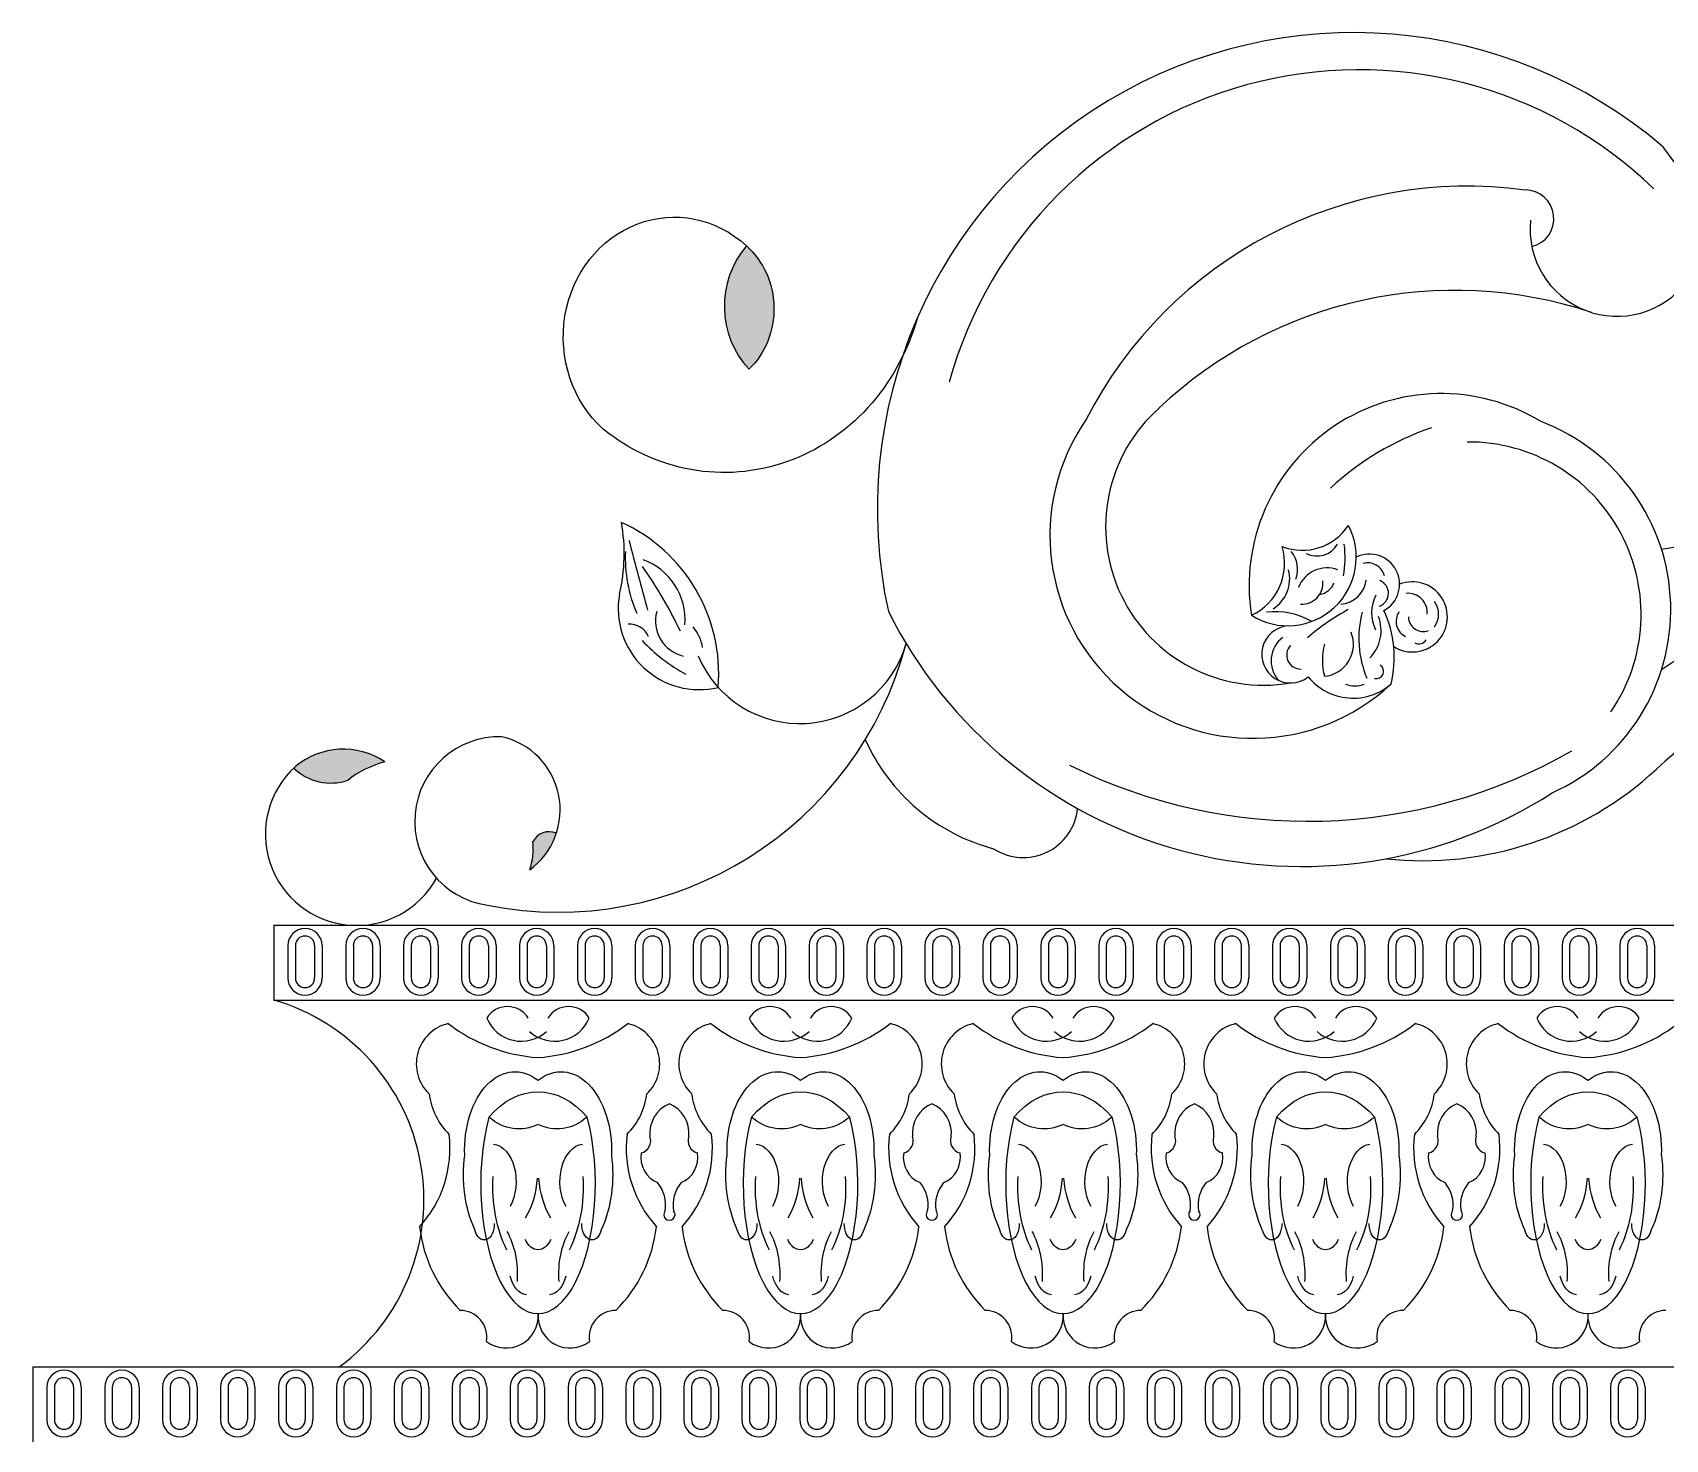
# Model space of a CAD drawing. Header units: millimetres. Extents: x 2621 to 26934, y 11979 to 27988.
# Drawn here: x 2781.8 to 3163.5, y 14431.7 to 14760.4 of the extents above; entities that cross this region are included whole.
import ezdxf

# ---------------------------------------------------------------- set-up
doc = ezdxf.new("R2010")
doc.units = ezdxf.units.MM

# ---------------------------------------------------------------- blocks, each defined once
blk = doc.blocks.new('A$C3F570633')
h = blk.add_hatch(color=256)
edge = h.paths.add_edge_path()
edge.add_ellipse((147.16, 2717.21), major_axis=(0, 19.01), ratio=0.92634, start_angle=221.9639, end_angle=320.5536, ccw=False)
edge.add_ellipse((172.24, 2717.8), major_axis=(0, 20.57), ratio=0.92634, start_angle=46.7777, end_angle=135.7398, ccw=False)
for points in [[(65.14, 2607.02, -0.101228), (73.79, 2611.35, 0.333419), (52.9, 2610.25, 0.006628), (52.49, 2609.86, 0.275677)], [(108.41, 2592.7, -0.110684), (107.67, 2586.08, 0.155427), (113.91, 2594.65, 0.399305)]]:
    blk.add_hatch(color=256).paths.add_polyline_path(points)
for p, q in [((47.83, 2573.18), (753.67, 2573.18)), ((47.83, 2573.18), (47.83, 2555.68)), ((51.13, 2568.4), (51.13, 2560.85)), ((52.91, 2568.4), (52.91, 2560.85)), ((57.4, 2568.4), (57.4, 2560.85)), ((59.18, 2568.4), (59.18, 2560.85)), ((64.67, 2568.4), (64.67, 2560.85)), ((66.45, 2568.4), (66.45, 2560.85)), ((70.94, 2568.4), (70.94, 2560.85)), ((72.72, 2568.4), (72.72, 2560.85)), ((78.2, 2568.4), (78.2, 2560.85)), ((79.99, 2568.4), (79.99, 2560.85)), ((84.48, 2568.4), (84.48, 2560.85)), ((86.26, 2568.4), (86.26, 2560.85)), ((91.74, 2568.4), (91.74, 2560.85)), ((93.53, 2568.4), (93.53, 2560.85)), ((98.02, 2568.4), (98.02, 2560.85)), ((99.8, 2568.4), (99.8, 2560.85)), ((105.28, 2568.4), (105.28, 2560.85)), ((107.07, 2568.4), (107.07, 2560.85)), ((111.56, 2568.4), (111.56, 2560.85)), ((113.34, 2568.4), (113.34, 2560.85)), ((118.82, 2568.4), (118.82, 2560.85)), ((120.6, 2568.4), (120.6, 2560.85)), ((125.1, 2568.4), (125.1, 2560.85)), ((126.88, 2568.4), (126.88, 2560.85)), ((132.36, 2568.4), (132.36, 2560.85)), ((134.14, 2568.4), (134.14, 2560.85)), ((138.64, 2568.4), (138.64, 2560.85)), ((140.42, 2568.4), (140.42, 2560.85)), ((145.9, 2568.4), (145.9, 2560.85)), ((147.68, 2568.4), (147.68, 2560.85)), ((152.18, 2568.4), (152.18, 2560.85)), ((153.96, 2568.4), (153.96, 2560.85)), ((159.44, 2568.4), (159.44, 2560.85)), ((161.22, 2568.4), (161.22, 2560.85)), ((165.72, 2568.4), (165.72, 2560.85)), ((167.5, 2568.4), (167.5, 2560.85)), ((172.98, 2568.4), (172.98, 2560.85)), ((174.76, 2568.4), (174.76, 2560.85)), ((179.26, 2568.4), (179.26, 2560.85)), ((181.04, 2568.4), (181.04, 2560.85)), ((186.52, 2568.4), (186.52, 2560.85)), ((188.3, 2568.4), (188.3, 2560.85)), ((192.8, 2568.4), (192.8, 2560.85)), ((194.58, 2568.4), (194.58, 2560.85)), ((200.06, 2568.4), (200.06, 2560.85)), ((201.84, 2568.4), (201.84, 2560.85)), ((206.34, 2568.4), (206.34, 2560.85)), ((208.12, 2568.4), (208.12, 2560.85)), ((213.6, 2568.4), (213.6, 2560.85)), ((215.38, 2568.4), (215.38, 2560.85)), ((219.87, 2568.4), (219.87, 2560.85)), ((221.66, 2568.4), (221.66, 2560.85)), ((227.14, 2568.4), (227.14, 2560.85)), ((228.92, 2568.4), (228.92, 2560.85)), ((233.41, 2568.4), (233.41, 2560.85)), ((235.2, 2568.4), (235.2, 2560.85)), ((240.68, 2568.4), (240.68, 2560.85)), ((242.46, 2568.4), (242.46, 2560.85)), ((246.95, 2568.4), (246.95, 2560.85)), ((248.74, 2568.4), (248.74, 2560.85)), ((254.22, 2568.4), (254.22, 2560.85)), ((256, 2568.4), (256, 2560.85)), ((260.49, 2568.4), (260.49, 2560.85)), ((262.27, 2568.4), (262.27, 2560.85)), ((267.76, 2568.4), (267.76, 2560.85)), ((269.54, 2568.4), (269.54, 2560.85)), ((274.03, 2568.4), (274.03, 2560.85)), ((275.81, 2568.4), (275.81, 2560.85)), ((281.3, 2568.4), (281.3, 2560.85)), ((283.08, 2568.4), (283.08, 2560.85)), ((287.57, 2568.4), (287.57, 2560.85)), ((289.35, 2568.4), (289.35, 2560.85)), ((294.84, 2568.4), (294.84, 2560.85)), ((296.62, 2568.4), (296.62, 2560.85)), ((301.11, 2568.4), (301.11, 2560.85)), ((302.89, 2568.4), (302.89, 2560.85)), ((308.38, 2568.4), (308.38, 2560.85)), ((310.16, 2568.4), (310.16, 2560.85)), ((314.65, 2568.4), (314.65, 2560.85)), ((316.43, 2568.4), (316.43, 2560.85)), ((321.92, 2568.4), (321.92, 2560.85)), ((323.7, 2568.4), (323.7, 2560.85)), ((328.19, 2568.4), (328.19, 2560.85)), ((329.97, 2568.4), (329.97, 2560.85)), ((335.46, 2568.4), (335.46, 2560.85)), ((337.24, 2568.4), (337.24, 2560.85)), ((341.73, 2568.4), (341.73, 2560.85)), ((343.51, 2568.4), (343.51, 2560.85)), ((349, 2568.4), (349, 2560.85)), ((350.78, 2568.4), (350.78, 2560.85)), ((355.27, 2568.4), (355.27, 2560.85)), ((357.05, 2568.4), (357.05, 2560.85)), ((362.54, 2568.4), (362.54, 2560.85)), ((364.32, 2568.4), (364.32, 2560.85)), ((368.81, 2568.4), (368.81, 2560.85)), ((370.59, 2568.4), (370.59, 2560.85)), ((47.83, 2555.68), (753.67, 2555.68)), ((-8.52, 2469.98), (-8.52, 2452.47)), ((-8.52, 2469.98), (1515.86, 2469.98)), ((-8.52, 2469.98), (753.67, 2469.98)), ((-5.23, 2465.2), (-5.23, 2457.64)), ((-3.44, 2465.2), (-3.44, 2457.64)), ((1.05, 2465.2), (1.05, 2457.64)), ((2.83, 2465.2), (2.83, 2457.64)), ((8.31, 2465.2), (8.31, 2457.64)), ((10.1, 2465.2), (10.1, 2457.64)), ((14.59, 2465.2), (14.59, 2457.64)), ((16.37, 2465.2), (16.37, 2457.64)), ((21.85, 2465.2), (21.85, 2457.64)), ((23.64, 2465.2), (23.64, 2457.64)), ((28.13, 2465.2), (28.13, 2457.64)), ((29.91, 2465.2), (29.91, 2457.64)), ((35.39, 2465.2), (35.39, 2457.64)), ((37.18, 2465.2), (37.18, 2457.64)), ((41.67, 2465.2), (41.67, 2457.64)), ((43.45, 2465.2), (43.45, 2457.64)), ((48.93, 2465.2), (48.93, 2457.64)), ((50.71, 2465.2), (50.71, 2457.64)), ((55.21, 2465.2), (55.21, 2457.64)), ((56.99, 2465.2), (56.99, 2457.64)), ((62.47, 2465.2), (62.47, 2457.64)), ((64.25, 2465.2), (64.25, 2457.64)), ((68.75, 2465.2), (68.75, 2457.64)), ((70.53, 2465.2), (70.53, 2457.64)), ((76.01, 2465.2), (76.01, 2457.64)), ((77.79, 2465.2), (77.79, 2457.64)), ((82.29, 2465.2), (82.29, 2457.64)), ((84.07, 2465.2), (84.07, 2457.64)), ((89.55, 2465.2), (89.55, 2457.64)), ((91.33, 2465.2), (91.33, 2457.64)), ((95.83, 2465.2), (95.83, 2457.64)), ((97.61, 2465.2), (97.61, 2457.64)), ((103.09, 2465.2), (103.09, 2457.64)), ((104.87, 2465.2), (104.87, 2457.64)), ((109.37, 2465.2), (109.37, 2457.64)), ((111.15, 2465.2), (111.15, 2457.64)), ((116.63, 2465.2), (116.63, 2457.64)), ((118.41, 2465.2), (118.41, 2457.64)), ((122.91, 2465.2), (122.91, 2457.64)), ((124.69, 2465.2), (124.69, 2457.64)), ((130.17, 2465.2), (130.17, 2457.64)), ((131.95, 2465.2), (131.95, 2457.64)), ((136.45, 2465.2), (136.45, 2457.64)), ((138.23, 2465.2), (138.23, 2457.64)), ((143.71, 2465.2), (143.71, 2457.64)), ((145.49, 2465.2), (145.49, 2457.64)), ((149.98, 2465.2), (149.98, 2457.64)), ((151.77, 2465.2), (151.77, 2457.64)), ((157.25, 2465.2), (157.25, 2457.64)), ((159.03, 2465.2), (159.03, 2457.64)), ((163.52, 2465.2), (163.52, 2457.64)), ((165.31, 2465.2), (165.31, 2457.64)), ((170.79, 2465.2), (170.79, 2457.64)), ((172.57, 2465.2), (172.57, 2457.64)), ((177.06, 2465.2), (177.06, 2457.64)), ((178.85, 2465.2), (178.85, 2457.64)), ((184.33, 2465.2), (184.33, 2457.64)), ((186.11, 2465.2), (186.11, 2457.64)), ((190.6, 2465.2), (190.6, 2457.64)), ((192.38, 2465.2), (192.38, 2457.64)), ((197.87, 2465.2), (197.87, 2457.64)), ((199.65, 2465.2), (199.65, 2457.64)), ((204.14, 2465.2), (204.14, 2457.64)), ((205.92, 2465.2), (205.92, 2457.64)), ((211.41, 2465.2), (211.41, 2457.64)), ((213.19, 2465.2), (213.19, 2457.64)), ((217.68, 2465.2), (217.68, 2457.64)), ((219.46, 2465.2), (219.46, 2457.64)), ((224.95, 2465.2), (224.95, 2457.64)), ((226.73, 2465.2), (226.73, 2457.64)), ((231.22, 2465.2), (231.22, 2457.64)), ((233, 2465.2), (233, 2457.64)), ((238.49, 2465.2), (238.49, 2457.64)), ((240.27, 2465.2), (240.27, 2457.64)), ((244.76, 2465.2), (244.76, 2457.64)), ((246.54, 2465.2), (246.54, 2457.64)), ((252.03, 2465.2), (252.03, 2457.64)), ((253.81, 2465.2), (253.81, 2457.64)), ((258.3, 2465.2), (258.3, 2457.64)), ((260.08, 2465.2), (260.08, 2457.64)), ((265.57, 2465.2), (265.57, 2457.64)), ((267.35, 2465.2), (267.35, 2457.64)), ((271.84, 2465.2), (271.84, 2457.64)), ((273.62, 2465.2), (273.62, 2457.64)), ((279.11, 2465.2), (279.11, 2457.64)), ((280.89, 2465.2), (280.89, 2457.64)), ((285.38, 2465.2), (285.38, 2457.64)), ((287.16, 2465.2), (287.16, 2457.64)), ((292.65, 2465.2), (292.65, 2457.64)), ((294.43, 2465.2), (294.43, 2457.64)), ((298.92, 2465.2), (298.92, 2457.64)), ((300.7, 2465.2), (300.7, 2457.64)), ((306.19, 2465.2), (306.19, 2457.64)), ((307.97, 2465.2), (307.97, 2457.64)), ((312.46, 2465.2), (312.46, 2457.64)), ((314.24, 2465.2), (314.24, 2457.64)), ((319.73, 2465.2), (319.73, 2457.64)), ((321.51, 2465.2), (321.51, 2457.64)), ((326, 2465.2), (326, 2457.64)), ((327.78, 2465.2), (327.78, 2457.64)), ((333.27, 2465.2), (333.27, 2457.64)), ((335.05, 2465.2), (335.05, 2457.64)), ((339.54, 2465.2), (339.54, 2457.64)), ((341.32, 2465.2), (341.32, 2457.64)), ((346.81, 2465.2), (346.81, 2457.64)), ((348.59, 2465.2), (348.59, 2457.64)), ((353.08, 2465.2), (353.08, 2457.64)), ((354.86, 2465.2), (354.86, 2457.64)), ((360.35, 2465.2), (360.35, 2457.64)), ((362.13, 2465.2), (362.13, 2457.64)), ((366.62, 2465.2), (366.62, 2457.64)), ((368.4, 2465.2), (368.4, 2457.64))]:
    blk.add_line(p, q)
for centre, radius, start, end in [((300.29, 2670.38), 111.36, 49.5808, 192.3837), ((301.52, 2673.74), 99.33, 46.0462, 164.6074), ((423.99, 2790.2), 62.29, 214.2351, 343.5916), ((361.88, 2735.78), 20.33, 173.9454, 37.7959), ((326.96, 2645.62), 100.24, 82.3093, 152.9376), ((340.38, 2738.26), 6.71, 283.5992, 90), ((324.03, 2620.67), 100.85, 71.5926, 133.3254), ((320.75, 2652.49), 44.91, 58.6643, 188.8375), ((276.72, 2664.27), 47.43, 145.358, 312.9438), ((279.31, 2666.26), 37.01, 131.3835, 279.6487), ((327.46, 2646.94), 46.96, 294.1634, 69.2307), ((339.52, 2627.25), 65.6, 108.6838, 132.917), ((327.23, 2645.82), 40.26, 325.5368, 90.598), ((365.51, 2707.33), 46.78, 278.2749, 316.6277), ((89.46, 2659.98), 40.31, 346.4758, 10.4673), ((112.99, 2631.93), 38.87, 355.2862, 65.5164), ((284.88, 2659.17), 16.02, 237.9468, 27.667), ((288.21, 2673.83), 13.05, 249.2051, 326.4114), ((163.14, 2659.12), 33.13, 177.623, 203.2223), ((2210.06, 3211.83), 2150.38, 194.78576, 195.23385), ((270.73, 2657.76), 13.42, 294.9081, 16.7732), ((280.35, 2656.25), 6.83, 340.7863, 38.4346), ((291.64, 2665.09), 5.65, 244.3468, 329.1761), ((274.69, 2659.13), 23.6, 349.4388, 7.4628), ((466.67, 2493.06), 168.69, 52.881, 124.0389), ((45.24, 2594.91), 108.37, 25.7002, 34.9438), ((129.07, 2644.56), 14.92, 355.5445, 69.9985), ((294.08, 2649.46), 7.2, 69.6303, 158.3841), ((304, 2652.86), 7.03, 298.7036, 116.1317), ((303.55, 2653.79), 4.06, 14.5012, 105.303), ((276.94, 2654.18), 8.4, 302.8384, 13.9699), ((288.21, 2653.11), 4.9, 266.2838, 5.8459), ((291.85, 2654.5), 4.05, 277.0906, 341.4468), ((296.91, 2654.52), 6.32, 273.4464, 353.5284), ((305.26, 2650.73), 3.18, 288.6362, 69.4505), ((314.01, 2645.22), 8.2, 238.0309, 111.303), ((147.31, 2647.18), 18.96, 169.7358, 283.4774), ((313.55, 2646.17), 9.07, 152.8006, 205.7821), ((312.99, 2646.23), 4.51, 354.8181, 95.2176), ((145.52, 2644.28), 8.44, 164.9148, 256.3532), ((288.16, 2695.05), 108.15, 206.6773, 302.7563), ((281.9, 2628.84), 17.59, 60.6346, 96.5239), ((324.16, 2600.52), 52.78, 118.4873, 131.0582), ((325.31, 2640.23), 23.82, 165.2022, 202.9754), ((297.64, 2642.01), 9.06, 315.2754, 21.4118), ((283.75, 2635.75), 26.03, 346.2088, 24.8539), ((314.22, 2644.19), 4.01, 146.3391, 242.6826), ((316.53, 2645.25), 3.45, 180.4651, 291.0671), ((315.2, 2645.87), 4.95, 323.4591, 36.5409), ((130.99, 2638.62), 4.9, 24.3612, 93.74), ((138.68, 2636.6), 9.53, 8.968, 41.0919), ((285.51, 2636.47), 6.7, 95.3913, 308.2546), ((292.78, 2638.77), 7.47, 275.4671, 22.4102), ((114.27, 2660.38), 84.16, 258.7163, 345.2884), ((163.79, 2667.86), 41.03, 223.3651, 241.4165), ((170.84, 2646.13), 25.83, 202.821, 343.9979), ((287.93, 2634.93), 6.94, 127.6176, 220.6954), ((287.91, 2636.31), 3.28, 137.4259, 271.4883), ((307.22, 2635.08), 14.23, 164.7387, 195.2613), ((315.52, 2641.02), 2.12, 243.3598, 325.6899), ((451.11, 2523.85), 117.33, 52.1846, 133.0017), ((305.59, 2632.49), 1.7, 256.2448, 58.229), ((300.16, 2639.77), 13.54, 219.2281, 310.98), ((300.58, 2634.59), 5.51, 246.4739, 293.5261), ((100.57, 2597.43), 19.78, 88.2494, 261.9601), ((97.33, 2600.16), 17.47, 306.2832, 77.2766), ((227.75, 2635.13), 45.59, 204.0456, 255.2178), ((64.08, 2596.87), 17.43, 56.1308, 129.8882), ((80.03, 2588.04), 24.13, 104.9902, 128.1113), ((289.47, 2721.85), 124.39, 243.4355, 299.8011), ((67.2, 2594.44), 21.32, 132.14, 331.2262), ((61.19, 2619.05), 12.65, 226.525, 288.1742), ((316.42, 2668.78), 80.53, 263.8941, 312.7626), ((223.07, 2601.75), 12.76, 237.0091, 354.1215), ((93.26, 2591.05), 15.24, 340.9631, 6.2273), ((112.18, 2590.78), 4.23, 66.0062, 153.0746), ((55.15, 2568.4), 4.03, 0, 180), ((55.15, 2568.4), 2.25, 0, 180), ((68.69, 2568.4), 4.03, 0, 180), ((68.69, 2568.4), 2.25, 0, 180), ((82.23, 2568.4), 4.03, 0, 180), ((82.23, 2568.4), 2.25, 0, 180), ((95.77, 2568.4), 4.03, 0, 180), ((95.77, 2568.4), 2.25, 0, 180), ((109.31, 2568.4), 4.03, 0, 180), ((109.31, 2568.4), 2.25, 0, 180), ((122.85, 2568.4), 4.03, 0, 180), ((122.85, 2568.4), 2.25, 0, 180), ((136.39, 2568.4), 4.03, 0, 180), ((136.39, 2568.4), 2.25, 0, 180), ((149.93, 2568.4), 4.03, 0, 180), ((149.93, 2568.4), 2.25, 0, 180), ((163.47, 2568.4), 4.03, 0, 180), ((163.47, 2568.4), 2.25, 0, 180), ((177.01, 2568.4), 4.03, 0, 180), ((177.01, 2568.4), 2.25, 0, 180), ((190.55, 2568.4), 4.03, 0, 180), ((190.55, 2568.4), 2.25, 0, 180), ((204.09, 2568.4), 4.03, 0, 180), ((204.09, 2568.4), 2.25, 0, 180), ((217.63, 2568.4), 4.03, 0, 180), ((217.63, 2568.4), 2.25, 0, 180), ((231.17, 2568.4), 4.03, 0, 180), ((231.17, 2568.4), 2.25, 0, 180), ((244.71, 2568.4), 4.03, 0, 180), ((244.71, 2568.4), 2.25, 0, 180), ((258.25, 2568.4), 4.03, 0, 180), ((258.25, 2568.4), 2.25, 0, 180), ((271.79, 2568.4), 4.03, 0, 180), ((271.79, 2568.4), 2.25, 0, 180), ((285.33, 2568.4), 4.03, 0, 180), ((285.33, 2568.4), 2.25, 0, 180), ((298.87, 2568.4), 4.03, 0, 180), ((298.87, 2568.4), 2.25, 0, 180), ((312.41, 2568.4), 4.03, 0, 180), ((312.41, 2568.4), 2.25, 0, 180), ((325.95, 2568.4), 4.03, 0, 180), ((325.95, 2568.4), 2.25, 0, 180), ((339.49, 2568.4), 4.03, 0, 180), ((339.49, 2568.4), 2.25, 0, 180), ((353.03, 2568.4), 4.03, 0, 180), ((353.03, 2568.4), 2.25, 0, 180), ((366.57, 2568.4), 4.03, 0, 180), ((366.57, 2568.4), 2.25, 0, 180), ((55.15, 2560.85), 4.03, 180, 0), ((55.15, 2560.85), 2.25, 180, 0), ((68.69, 2560.85), 4.03, 180, 0), ((68.69, 2560.85), 2.25, 180, 0), ((82.23, 2560.85), 4.03, 180, 0), ((82.23, 2560.85), 2.25, 180, 0), ((95.77, 2560.85), 4.03, 180, 0), ((95.77, 2560.85), 2.25, 180, 0), ((109.31, 2560.85), 4.03, 180, 0), ((109.31, 2560.85), 2.25, 180, 0), ((122.85, 2560.85), 4.03, 180, 0), ((122.85, 2560.85), 2.25, 180, 0), ((136.39, 2560.85), 4.03, 180, 0), ((136.39, 2560.85), 2.25, 180, 0), ((149.93, 2560.85), 4.03, 180, 0), ((149.93, 2560.85), 2.25, 180, 0), ((163.47, 2560.85), 4.03, 180, 0), ((163.47, 2560.85), 2.25, 180, 0), ((177.01, 2560.85), 4.03, 180, 0), ((177.01, 2560.85), 2.25, 180, 0), ((190.55, 2560.85), 4.03, 180, 0), ((190.55, 2560.85), 2.25, 180, 0), ((204.09, 2560.85), 4.03, 180, 0), ((204.09, 2560.85), 2.25, 180, 0), ((217.63, 2560.85), 4.03, 180, 0), ((217.63, 2560.85), 2.25, 180, 0), ((231.17, 2560.85), 4.03, 180, 0), ((231.17, 2560.85), 2.25, 180, 0), ((244.71, 2560.85), 4.03, 180, 0), ((244.71, 2560.85), 2.25, 180, 0), ((258.25, 2560.85), 4.03, 180, 0), ((258.25, 2560.85), 2.25, 180, 0), ((271.79, 2560.85), 4.03, 180, 0), ((271.79, 2560.85), 2.25, 180, 0), ((285.33, 2560.85), 4.03, 180, 0), ((285.33, 2560.85), 2.25, 180, 0), ((298.87, 2560.85), 4.03, 180, 0), ((298.87, 2560.85), 2.25, 180, 0), ((312.41, 2560.85), 4.03, 180, 0), ((312.41, 2560.85), 2.25, 180, 0), ((325.95, 2560.85), 4.03, 180, 0), ((325.95, 2560.85), 2.25, 180, 0), ((339.49, 2560.85), 4.03, 180, 0), ((339.49, 2560.85), 2.25, 180, 0), ((353.03, 2560.85), 4.03, 180, 0), ((353.03, 2560.85), 2.25, 180, 0), ((366.57, 2560.85), 4.03, 180, 0), ((366.57, 2560.85), 2.25, 180, 0), ((34.42, 2509.06), 48.51, 306.325, 73.9586), ((102.47, 2548.47), 5.7, 31.901, 148.099), ((116.76, 2548.47), 5.7, 31.901, 148.099), ((163.84, 2548.47), 5.7, 31.901, 148.099), ((178.13, 2548.47), 5.7, 31.901, 148.099), ((225.2, 2548.47), 5.7, 31.901, 148.099), ((239.49, 2548.47), 5.7, 31.901, 148.099), ((286.57, 2548.47), 5.7, 31.901, 148.099), ((300.85, 2548.47), 5.7, 31.901, 148.099), ((347.93, 2548.47), 5.7, 31.901, 148.099), ((362.22, 2548.47), 5.7, 31.901, 148.099), ((90.8, 2540.79), 9.64, 102.978, 226.494), ((112.21, 2580.87), 38.7, 232.4677, 266.1579), ((105.73, 2554.84), 8.77, 202.4692, 312.0027), ((113.5, 2554.84), 8.77, 227.9973, 337.5308), ((107.03, 2580.87), 38.7, 273.8421, 307.5323), ((128.43, 2540.79), 9.64, 313.506, 77.022), ((152.17, 2540.79), 9.64, 102.978, 226.494), ((173.58, 2580.87), 38.7, 232.4677, 266.1579), ((167.1, 2554.84), 8.77, 202.4692, 312.0027), ((174.87, 2554.84), 8.77, 227.9973, 337.5308), ((168.39, 2580.87), 38.7, 273.8421, 307.5323), ((189.8, 2540.79), 9.64, 313.506, 77.022), ((213.53, 2540.79), 9.64, 102.978, 226.494), ((234.94, 2580.87), 38.7, 232.4677, 266.1579), ((228.46, 2554.84), 8.77, 202.4692, 312.0027), ((236.23, 2554.84), 8.77, 227.9973, 337.5308), ((229.75, 2580.87), 38.7, 273.8421, 307.5323), ((251.16, 2540.79), 9.64, 313.506, 77.022), ((274.89, 2540.79), 9.64, 102.978, 226.494), ((296.3, 2580.87), 38.7, 232.4677, 266.1579), ((289.83, 2554.84), 8.77, 202.4692, 312.0027), ((297.59, 2554.84), 8.77, 227.9973, 337.5308), ((291.12, 2580.87), 38.7, 273.8421, 307.5323), ((312.53, 2540.79), 9.64, 313.506, 77.022), ((336.26, 2540.79), 9.64, 102.978, 226.494), ((357.67, 2580.87), 38.7, 232.4677, 266.1579), ((351.19, 2554.84), 8.77, 202.4692, 312.0027), ((358.96, 2554.84), 8.77, 227.9973, 337.5308), ((352.48, 2580.87), 38.7, 273.8421, 307.5323), ((100.23, 2535.79), 16.19, 187.0663, 225.1901), ((119, 2535.79), 16.19, 314.8099, 352.9337), ((143.08, 2524.62), 7.33, 112.1217, 186.0775), ((137.56, 2524.62), 7.33, 353.9225, 67.8783), ((161.6, 2535.79), 16.19, 187.0663, 225.1901), ((180.37, 2535.79), 16.19, 314.8099, 352.9337), ((204.45, 2524.62), 7.33, 112.1217, 186.0775), ((198.92, 2524.62), 7.33, 353.9225, 67.8783), ((222.96, 2535.79), 16.19, 187.0663, 225.1901), ((241.73, 2535.79), 16.19, 314.8099, 352.9337), ((265.81, 2524.62), 7.33, 112.1217, 186.0775), ((260.29, 2524.62), 7.33, 353.9225, 67.8783), ((284.33, 2535.79), 16.19, 187.0663, 225.1901), ((303.1, 2535.79), 16.19, 314.8099, 352.9337), ((327.17, 2524.62), 7.33, 112.1217, 186.0775), ((321.65, 2524.62), 7.33, 353.9225, 67.8783), ((345.69, 2535.79), 16.19, 187.0663, 225.1901), ((61.79, 2521.04), 27.23, 317.7083, 6.8893), ((157.45, 2521.04), 27.23, 173.1107, 222.2917), ((132.96, 2522.85), 3, 284.9775, 19.3891), ((123.15, 2521.04), 27.23, 317.7083, 6.8893), ((147.68, 2522.85), 3, 160.6109, 255.0225), ((218.81, 2521.04), 27.23, 173.1107, 222.2917), ((194.32, 2522.85), 3, 284.9775, 19.3891), ((184.52, 2521.04), 27.23, 317.7083, 6.8893), ((209.04, 2522.85), 3, 160.6109, 255.0225), ((280.18, 2521.04), 27.23, 173.1107, 222.2917), ((255.69, 2522.85), 3, 284.9775, 19.3891), ((245.88, 2521.04), 27.23, 317.7083, 6.8893), ((270.41, 2522.85), 3, 160.6109, 255.0225), ((341.54, 2521.04), 27.23, 173.1107, 222.2917), ((317.05, 2522.85), 3, 284.9775, 19.3891), ((307.24, 2521.04), 27.23, 317.7083, 6.8893), ((331.77, 2522.85), 3, 160.6109, 255.0225), ((140.06, 2518.92), 6.41, 170.7004, 247.0397), ((140.58, 2518.92), 6.41, 292.9603, 9.2996), ((201.42, 2518.92), 6.41, 170.7004, 247.0397), ((201.95, 2518.92), 6.41, 292.9603, 9.2996), ((262.79, 2518.92), 6.41, 170.7004, 247.0397), ((263.31, 2518.92), 6.41, 292.9603, 9.2996), ((324.15, 2518.92), 6.41, 170.7004, 247.0397), ((324.67, 2518.92), 6.41, 292.9603, 9.2996), ((131.34, 2507.82), 8.11, 350.1986, 39.9133), ((149.3, 2507.82), 8.11, 140.0867, 189.8014), ((192.71, 2507.82), 8.11, 350.1986, 39.9133), ((210.66, 2507.82), 8.11, 140.0867, 189.8014), ((254.07, 2507.82), 8.11, 350.1986, 39.9133), ((272.03, 2507.82), 8.11, 140.0867, 189.8014), ((315.43, 2507.82), 8.11, 350.1986, 39.9133), ((333.39, 2507.82), 8.11, 140.0867, 189.8014), ((140.32, 2505.55), 1.33, 138.1525, 41.8475), ((201.68, 2505.55), 1.33, 138.1525, 41.8475), ((263.05, 2505.55), 1.33, 138.1525, 41.8475), ((324.41, 2505.55), 1.33, 138.1525, 41.8475), ((114.53, 2506.48), 32.82, 186.5857, 225.2548), ((104.7, 2506.48), 32.82, 314.7452, 353.4143), ((175.9, 2506.48), 32.82, 186.5857, 225.2548), ((166.07, 2506.48), 32.82, 314.7452, 353.4143), ((237.26, 2506.48), 32.82, 186.5857, 225.2548), ((227.43, 2506.48), 32.82, 314.7452, 353.4143), ((298.63, 2506.48), 32.82, 186.5857, 225.2548), ((288.8, 2506.48), 32.82, 314.7452, 353.4143), ((359.99, 2506.48), 32.82, 186.5857, 225.2548), ((91.4, 2476.92), 6.26, 350.7686, 89.7385), ((102.13, 2481.88), 7.51, 232.6756, 4.0134), ((117.11, 2481.88), 7.51, 175.9866, 307.3244), ((127.83, 2476.92), 6.26, 90.2615, 189.2314), ((152.77, 2476.92), 6.26, 350.7686, 89.7385), ((163.49, 2481.88), 7.51, 232.6756, 4.0134), ((178.47, 2481.88), 7.51, 175.9866, 307.3244), ((189.2, 2476.92), 6.26, 90.2615, 189.2314), ((214.13, 2476.92), 6.26, 350.7686, 89.7385), ((224.86, 2481.88), 7.51, 232.6756, 4.0134), ((239.84, 2481.88), 7.51, 175.9866, 307.3244), ((250.56, 2476.92), 6.26, 90.2615, 189.2314), ((275.5, 2476.92), 6.26, 350.7686, 89.7385), ((286.22, 2481.88), 7.51, 232.6756, 4.0134), ((301.2, 2481.88), 7.51, 175.9866, 307.3244), ((311.93, 2476.92), 6.26, 90.2615, 189.2314), ((336.86, 2476.92), 6.26, 350.7686, 89.7385), ((347.59, 2481.88), 7.51, 232.6756, 4.0134), ((362.56, 2481.88), 7.51, 175.9866, 307.3244), ((373.29, 2476.92), 6.26, 90.2615, 189.2314), ((-1.2, 2465.2), 4.03, 0, 180), ((-1.2, 2465.2), 2.25, 0, 180), ((12.34, 2465.2), 4.03, 0, 180), ((12.34, 2465.2), 2.25, 0, 180), ((25.88, 2465.2), 4.03, 0, 180), ((25.88, 2465.2), 2.25, 0, 180), ((39.42, 2465.2), 4.03, 0, 180), ((39.42, 2465.2), 2.25, 0, 180), ((52.96, 2465.2), 4.03, 0, 180), ((52.96, 2465.2), 2.25, 0, 180), ((66.5, 2465.2), 4.03, 0, 180), ((66.5, 2465.2), 2.25, 0, 180), ((80.04, 2465.2), 4.03, 0, 180), ((80.04, 2465.2), 2.25, 0, 180), ((93.58, 2465.2), 4.03, 0, 180), ((93.58, 2465.2), 2.25, 0, 180), ((107.12, 2465.2), 4.03, 0, 180), ((107.12, 2465.2), 2.25, 0, 180), ((120.66, 2465.2), 4.03, 0, 180), ((120.66, 2465.2), 2.25, 0, 180), ((134.2, 2465.2), 4.03, 0, 180), ((134.2, 2465.2), 2.25, 0, 180), ((147.74, 2465.2), 4.03, 0, 180), ((147.74, 2465.2), 2.25, 0, 180), ((161.28, 2465.2), 4.03, 0, 180), ((161.28, 2465.2), 2.25, 0, 180), ((174.82, 2465.2), 4.03, 0, 180), ((174.82, 2465.2), 2.25, 0, 180), ((188.36, 2465.2), 4.03, 0, 180), ((188.36, 2465.2), 2.25, 0, 180), ((201.9, 2465.2), 4.03, 0, 180), ((201.9, 2465.2), 2.25, 0, 180), ((215.44, 2465.2), 4.03, 0, 180), ((215.44, 2465.2), 2.25, 0, 180), ((228.98, 2465.2), 4.03, 0, 180), ((228.98, 2465.2), 2.25, 0, 180), ((242.52, 2465.2), 4.03, 0, 180), ((242.52, 2465.2), 2.25, 0, 180), ((256.06, 2465.2), 4.03, 0, 180), ((256.06, 2465.2), 2.25, 0, 180), ((269.6, 2465.2), 4.03, 0, 180), ((269.6, 2465.2), 2.25, 0, 180), ((283.14, 2465.2), 4.03, 0, 180), ((283.14, 2465.2), 2.25, 0, 180), ((296.68, 2465.2), 4.03, 0, 180), ((296.68, 2465.2), 2.25, 0, 180), ((310.21, 2465.2), 4.03, 0, 180), ((310.21, 2465.2), 2.25, 0, 180), ((323.75, 2465.2), 4.03, 0, 180), ((323.75, 2465.2), 2.25, 0, 180), ((337.29, 2465.2), 4.03, 0, 180), ((337.29, 2465.2), 2.25, 0, 180), ((350.83, 2465.2), 4.03, 0, 180), ((350.83, 2465.2), 2.25, 0, 180), ((364.37, 2465.2), 4.03, 0, 180), ((364.37, 2465.2), 2.25, 0, 180), ((-1.2, 2457.64), 4.03, 180, 0), ((-1.2, 2457.64), 2.25, 180, 0), ((12.34, 2457.64), 4.03, 180, 0), ((12.34, 2457.64), 2.25, 180, 0), ((25.88, 2457.64), 4.03, 180, 0), ((25.88, 2457.64), 2.25, 180, 0), ((39.42, 2457.64), 4.03, 180, 0), ((39.42, 2457.64), 2.25, 180, 0), ((52.96, 2457.64), 4.03, 180, 0), ((52.96, 2457.64), 2.25, 180, 0), ((66.5, 2457.64), 4.03, 180, 0), ((66.5, 2457.64), 2.25, 180, 0), ((80.04, 2457.64), 4.03, 180, 0), ((80.04, 2457.64), 2.25, 180, 0), ((93.58, 2457.64), 4.03, 180, 0), ((93.58, 2457.64), 2.25, 180, 0), ((107.12, 2457.64), 4.03, 180, 0), ((107.12, 2457.64), 2.25, 180, 0), ((120.66, 2457.64), 4.03, 180, 0), ((120.66, 2457.64), 2.25, 180, 0), ((134.2, 2457.64), 4.03, 180, 0), ((134.2, 2457.64), 2.25, 180, 0), ((147.74, 2457.64), 4.03, 180, 0), ((147.74, 2457.64), 2.25, 180, 0), ((161.28, 2457.64), 4.03, 180, 0), ((161.28, 2457.64), 2.25, 180, 0), ((174.82, 2457.64), 4.03, 180, 0), ((174.82, 2457.64), 2.25, 180, 0), ((188.36, 2457.64), 4.03, 180, 0), ((188.36, 2457.64), 2.25, 180, 0), ((201.9, 2457.64), 4.03, 180, 0), ((201.9, 2457.64), 2.25, 180, 0), ((215.44, 2457.64), 4.03, 180, 0), ((215.44, 2457.64), 2.25, 180, 0), ((228.98, 2457.64), 4.03, 180, 0), ((228.98, 2457.64), 2.25, 180, 0), ((242.52, 2457.64), 4.03, 180, 0), ((242.52, 2457.64), 2.25, 180, 0), ((256.06, 2457.64), 4.03, 180, 0), ((256.06, 2457.64), 2.25, 180, 0), ((269.6, 2457.64), 4.03, 180, 0), ((269.6, 2457.64), 2.25, 180, 0), ((283.14, 2457.64), 4.03, 180, 0), ((283.14, 2457.64), 2.25, 180, 0), ((296.68, 2457.64), 4.03, 180, 0), ((296.68, 2457.64), 2.25, 180, 0), ((310.21, 2457.64), 4.03, 180, 0), ((310.21, 2457.64), 2.25, 180, 0), ((323.75, 2457.64), 4.03, 180, 0), ((323.75, 2457.64), 2.25, 180, 0), ((337.29, 2457.64), 4.03, 180, 0), ((337.29, 2457.64), 2.25, 180, 0), ((350.83, 2457.64), 4.03, 180, 0), ((350.83, 2457.64), 2.25, 180, 0), ((364.37, 2457.64), 4.03, 180, 0), ((364.37, 2457.64), 2.25, 180, 0)]:
    blk.add_arc(centre, radius, start, end)
at = {"extrusion": (0, 0, -1)}
for centre, major_axis, ratio, start_param, end_param in [((141.47, 2710.61), (0, 28.02), 0.92634, 3.839113, 6.991385), ((147.16, 2717.21), (0, 19.01), 0.92634, 0.688469, 2.409184), ((153.11, 2729.91), (0, 50.96), 0.92634, 1.869981, 3.784735), ((104.25, 2520.67), (0, 18.28), 0.645366, 4.646244, 6.755447), ((114.99, 2520.67), (0, 18.28), 0.645366, -0.472261, 1.636941), ((165.62, 2520.67), (0, 18.28), 0.645366, 4.646244, 6.755447), ((176.35, 2520.67), (0, 18.28), 0.645366, -0.472261, 1.636941), ((226.98, 2520.67), (0, 18.28), 0.645366, 4.646244, 6.755447), ((237.71, 2520.67), (0, 18.28), 0.645366, -0.472261, 1.636941), ((288.34, 2520.67), (0, 18.28), 0.645366, 4.646244, 6.755447), ((299.08, 2520.67), (0, 18.28), 0.645366, -0.472261, 1.636941), ((349.71, 2520.67), (0, 18.28), 0.645366, 4.646244, 6.755447), ((360.44, 2520.67), (0, 18.28), 0.645366, -0.472261, 1.636941), ((109.62, 2504.52), (0, 29.74), 0.645366, -0.641892, 0.641892), ((170.98, 2504.52), (0, 29.74), 0.645366, -0.641892, 0.641892), ((232.35, 2504.52), (0, 29.74), 0.645366, -0.641892, 0.641892), ((293.71, 2504.52), (0, 29.74), 0.645366, -0.641892, 0.641892), ((355.08, 2504.52), (0, 29.74), 0.645366, -0.641892, 0.641892), ((105.15, 2548.2), (0, 22.64), 0.645366, 2.831102, 3.643315), ((114.08, 2548.2), (0, 22.64), 0.645366, 2.63987, 3.452083), ((166.52, 2548.2), (0, 22.64), 0.645366, 2.831102, 3.643315), ((175.45, 2548.2), (0, 22.64), 0.645366, 2.63987, 3.452083), ((227.88, 2548.2), (0, 22.64), 0.645366, 2.831102, 3.643315), ((236.81, 2548.2), (0, 22.64), 0.645366, 2.63987, 3.452083), ((289.25, 2548.2), (0, 22.64), 0.645366, 2.831102, 3.643315), ((298.18, 2548.2), (0, 22.64), 0.645366, 2.63987, 3.452083), ((350.61, 2548.2), (0, 22.64), 0.645366, 2.831102, 3.643315), ((359.54, 2548.2), (0, 22.64), 0.645366, 2.63987, 3.452083), ((106.35, 2514.88), (0, 21.97), 0.645366, 4.087796, 4.922564), ((98.83, 2513.29), (0, 8.77), 0.645366, 0.069598, 2.294907), ((120.41, 2513.29), (0, 8.77), 0.645366, 3.988278, 6.213587), ((112.89, 2514.88), (0, 21.97), 0.645366, 1.360621, 2.195389), ((167.71, 2514.88), (0, 21.97), 0.645366, 4.087796, 4.922564), ((160.19, 2513.29), (0, 8.77), 0.645366, 0.069598, 2.294907), ((181.77, 2513.29), (0, 8.77), 0.645366, 3.988278, 6.213587), ((174.25, 2514.88), (0, 21.97), 0.645366, 1.360621, 2.195389), ((229.07, 2514.88), (0, 21.97), 0.645366, 4.087796, 4.922564), ((221.55, 2513.29), (0, 8.77), 0.645366, 0.069598, 2.294907), ((243.14, 2513.29), (0, 8.77), 0.645366, 3.988278, 6.213587), ((235.62, 2514.88), (0, 21.97), 0.645366, 1.360621, 2.195389), ((290.44, 2514.88), (0, 21.97), 0.645366, 4.087796, 4.922564), ((282.92, 2513.29), (0, 8.77), 0.645366, 0.069598, 2.294907), ((304.5, 2513.29), (0, 8.77), 0.645366, 3.988278, 6.213587), ((296.98, 2514.88), (0, 21.97), 0.645366, 1.360621, 2.195389), ((351.8, 2514.88), (0, 21.97), 0.645366, 4.087796, 4.922564), ((344.28, 2513.29), (0, 8.77), 0.645366, 0.069598, 2.294907), ((365.87, 2513.29), (0, 8.77), 0.645366, 3.988278, 6.213587), ((358.35, 2514.88), (0, 21.97), 0.645366, 1.360621, 2.195389), ((114.53, 2511.99), (0, 23.96), 0.645366, 4.048401, 4.814358), ((99.27, 2515.63), (0, 15.78), 0.645366, 1.668269, 2.334157), ((119.97, 2515.63), (0, 15.78), 0.645366, 3.949028, 4.614916), ((104.71, 2511.99), (0, 23.96), 0.645366, 1.468828, 2.234784), ((175.89, 2511.99), (0, 23.96), 0.645366, 4.048401, 4.814358), ((160.63, 2515.63), (0, 15.78), 0.645366, 1.668269, 2.334157), ((181.33, 2515.63), (0, 15.78), 0.645366, 3.949028, 4.614916), ((166.07, 2511.99), (0, 23.96), 0.645366, 1.468828, 2.234784), ((237.26, 2511.99), (0, 23.96), 0.645366, 4.048401, 4.814358), ((222, 2515.63), (0, 15.78), 0.645366, 1.668269, 2.334157), ((242.7, 2515.63), (0, 15.78), 0.645366, 3.949028, 4.614916), ((227.43, 2511.99), (0, 23.96), 0.645366, 1.468828, 2.234784), ((298.62, 2511.99), (0, 23.96), 0.645366, 4.048401, 4.814358), ((283.36, 2515.63), (0, 15.78), 0.645366, 1.668269, 2.334157), ((304.06, 2515.63), (0, 15.78), 0.645366, 3.949028, 4.614916), ((288.8, 2511.99), (0, 23.96), 0.645366, 1.468828, 2.234784), ((359.99, 2511.99), (0, 23.96), 0.645366, 4.048401, 4.814358), ((344.73, 2515.63), (0, 15.78), 0.645366, 1.668269, 2.334157), ((365.43, 2515.63), (0, 15.78), 0.645366, 3.949028, 4.614916), ((350.16, 2511.99), (0, 23.96), 0.645366, 1.468828, 2.234784), ((97.05, 2503.25), (0, 3.63), 0.645366, 1.503228, 4.369417), ((94.91, 2491.63), (0, 15.27), 0.645366, 0.856354, 1.681252), ((124.33, 2491.63), (0, 15.27), 0.645366, 4.601933, 5.426831), ((122.19, 2503.25), (0, 3.63), 0.645366, 1.913768, 4.779957), ((158.41, 2503.25), (0, 3.63), 0.645366, 1.503228, 4.369417), ((156.27, 2491.63), (0, 15.27), 0.645366, 0.856354, 1.681252), ((185.69, 2491.63), (0, 15.27), 0.645366, 4.601933, 5.426831), ((183.55, 2503.25), (0, 3.63), 0.645366, 1.913768, 4.779957), ((219.78, 2503.25), (0, 3.63), 0.645366, 1.503228, 4.369417), ((217.64, 2491.63), (0, 15.27), 0.645366, 0.856354, 1.681252), ((247.06, 2491.63), (0, 15.27), 0.645366, 4.601933, 5.426831), ((244.92, 2503.25), (0, 3.63), 0.645366, 1.913768, 4.779957), ((281.14, 2503.25), (0, 3.63), 0.645366, 1.503228, 4.369417), ((279, 2491.63), (0, 15.27), 0.645366, 0.856354, 1.681252), ((308.42, 2491.63), (0, 15.27), 0.645366, 4.601933, 5.426831), ((306.28, 2503.25), (0, 3.63), 0.645366, 1.913768, 4.779957), ((342.51, 2503.25), (0, 3.63), 0.645366, 1.503228, 4.369417), ((340.36, 2491.63), (0, 15.27), 0.645366, 0.856354, 1.681252), ((369.79, 2491.63), (0, 15.27), 0.645366, 4.601933, 5.426831), ((367.65, 2503.25), (0, 3.63), 0.645366, 1.913768, 4.779957), ((109.62, 2502.97), (0, 5.64), 0.645366, 2.177022, 4.106163), ((170.98, 2502.97), (0, 5.64), 0.645366, 2.177022, 4.106163), ((232.35, 2502.97), (0, 5.64), 0.645366, 2.177022, 4.106163), ((293.71, 2502.97), (0, 5.64), 0.645366, 2.177022, 4.106163), ((355.08, 2502.97), (0, 5.64), 0.645366, 2.177022, 4.106163), ((107.08, 2493.34), (0, 6.5), 0.645366, 3.182726, 4.368603), ((112.15, 2493.34), (0, 6.5), 0.645366, 1.914583, 3.100459), ((168.45, 2493.34), (0, 6.5), 0.645366, 3.182726, 4.368603), ((173.52, 2493.34), (0, 6.5), 0.645366, 1.914583, 3.100459), ((229.81, 2493.34), (0, 6.5), 0.645366, 3.182726, 4.368603), ((234.88, 2493.34), (0, 6.5), 0.645366, 1.914583, 3.100459), ((291.18, 2493.34), (0, 6.5), 0.645366, 3.182726, 4.368603), ((296.25, 2493.34), (0, 6.5), 0.645366, 1.914583, 3.100459), ((352.54, 2493.34), (0, 6.5), 0.645366, 3.182726, 4.368603), ((357.61, 2493.34), (0, 6.5), 0.645366, 1.914583, 3.100459)]:
    blk.add_ellipse(centre, major_axis=major_axis, ratio=ratio, start_param=start_param, end_param=end_param, dxfattribs=at)
for centre, major_axis, ratio, start_param, end_param in [((172.24, 2717.8), (0, 20.57), 0.92634, 0.816425, 2.369107), ((109.62, 2512.75), (0, 30.34), 0.441702, 1.030673, 5.252513), ((170.98, 2512.75), (0, 30.34), 0.441702, 1.030673, 5.252513), ((232.35, 2512.75), (0, 30.34), 0.441702, 1.030673, 5.252513), ((293.71, 2512.75), (0, 30.34), 0.441702, 1.030673, 5.252513), ((355.08, 2512.75), (0, 30.34), 0.441702, 1.030673, 5.252513)]:
    blk.add_ellipse(centre, major_axis=major_axis, ratio=ratio, start_param=start_param, end_param=end_param)

msp = doc.modelspace()

# ---------------------------------------------------------------- block references
msp.add_blockref('A$C3F570633', (2790.32, 11978.65))

doc.saveas('drawing.dxf')
